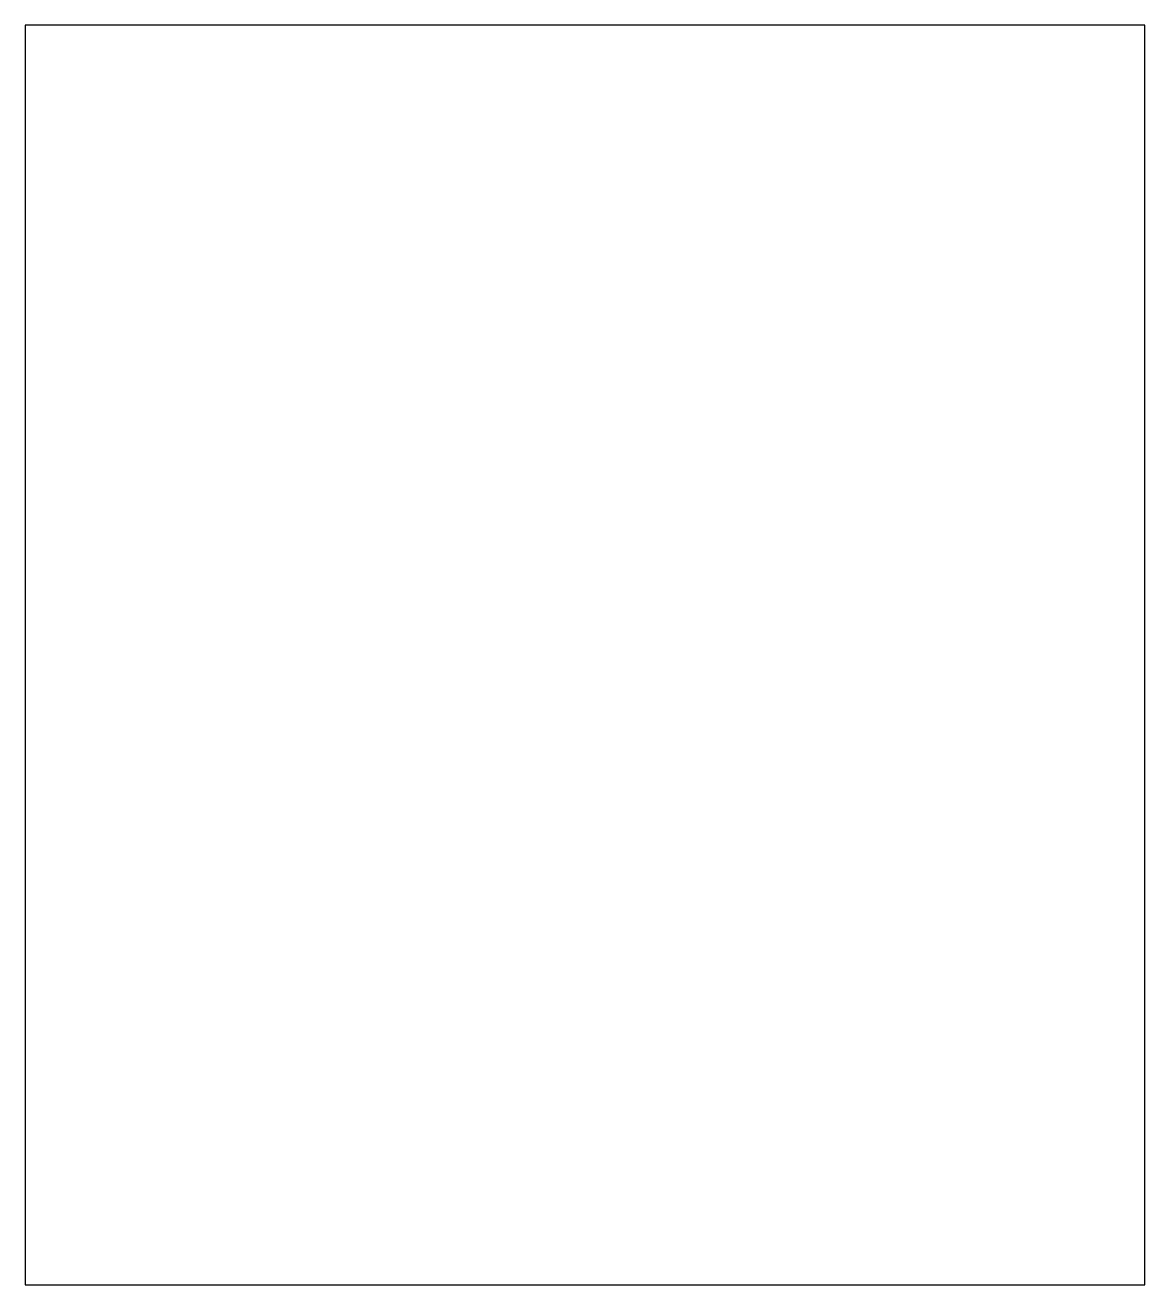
# Model space of a CAD drawing. Extents: x -0.6 to 1, y -0.8 to 1.
import ezdxf

# ---------------------------------------------------------------- set-up
doc = ezdxf.new("R2010")
doc.units = 0
doc.layers.add('LAYER_1', color=10, linetype='CONTINUOUS')

msp = doc.modelspace()

# ---------------------------------------------------------------- linework, layer by layer
at = {"layer": 'LAYER_1'}
msp.add_lwpolyline([(-0.6, 1), (-0.6, -0.8), (1, -0.8), (1, 1), (-0.6, 1)], close=True, dxfattribs=at)

doc.saveas('drawing.dxf')
